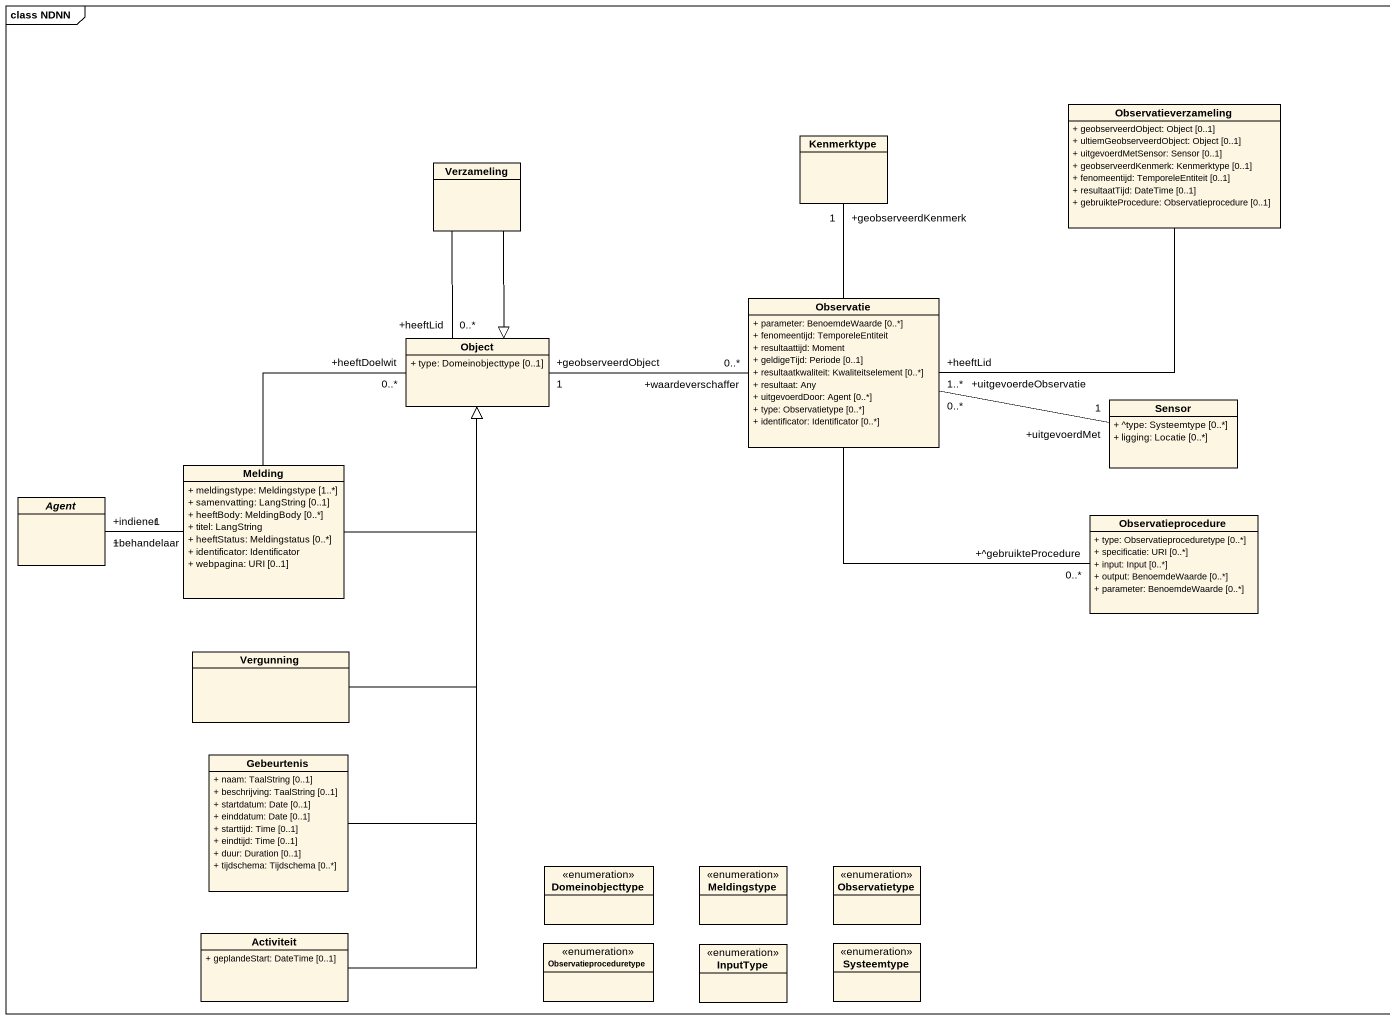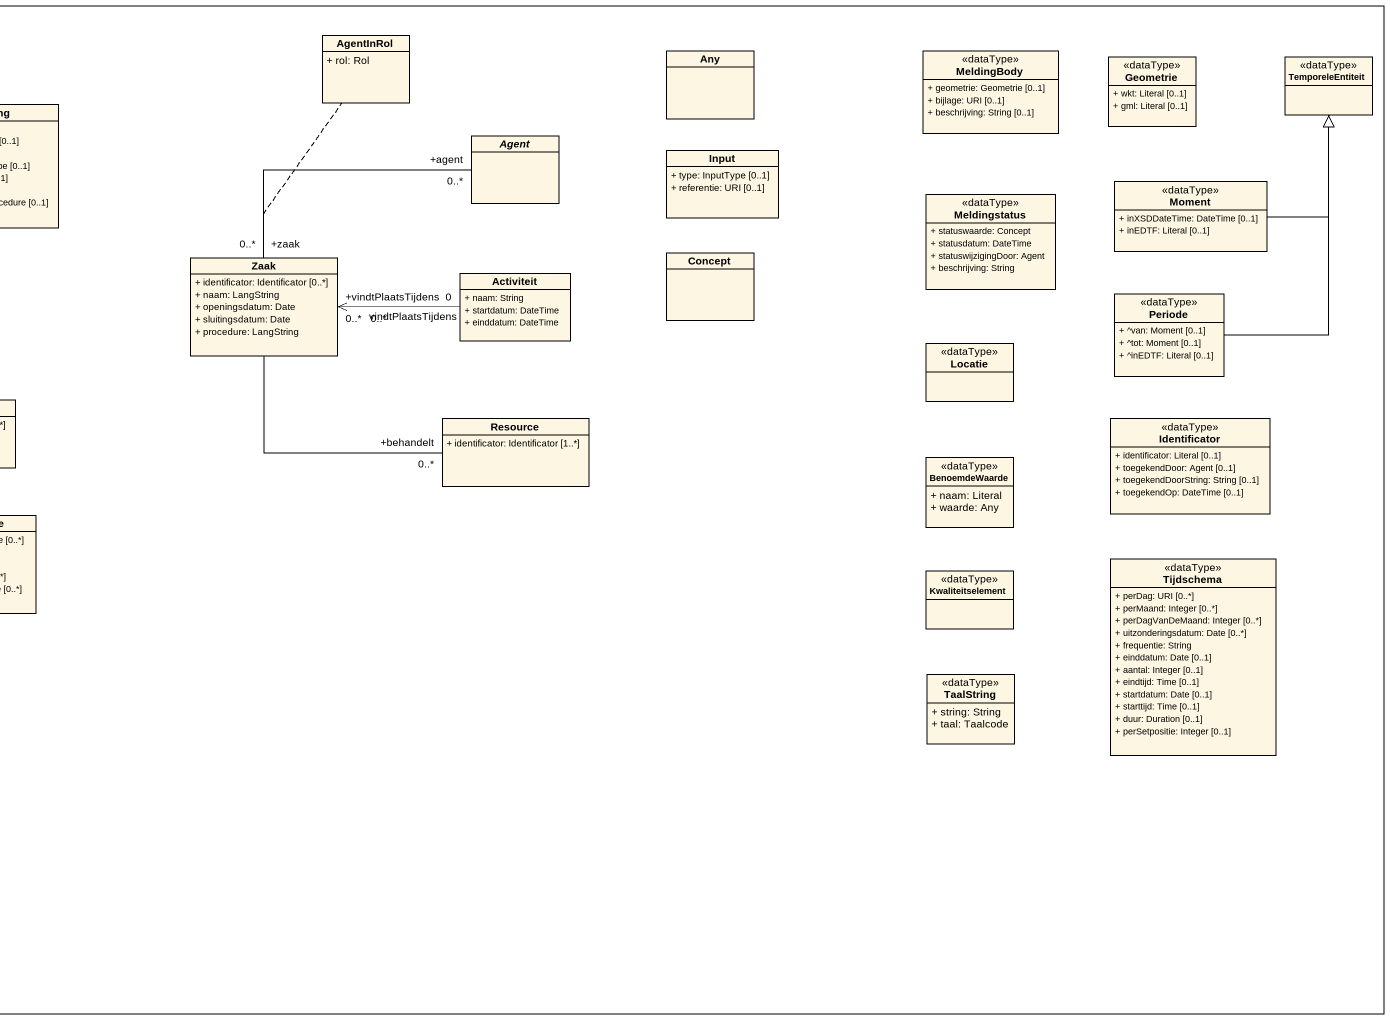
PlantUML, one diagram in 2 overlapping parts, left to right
@startuml
mainframe class NDNN
hide circle
hide empty members
skinparam classAttributeIconSize 0
class AgentInRol {
  + rol: Rol
}
class Any
class MeldingBody <<dataType>> {
  + geometrie: Geometrie [0..1]
  + bijlage: URI [0..1]
  + beschrijving: String [0..1]
}
class Geometrie <<dataType>> {
  + wkt: Literal [0..1]
  + gml: Literal [0..1]
}
class TemporeleEntiteit <<dataType>>
class Observatieverzameling {
  + geobserveerdObject: Object [0..1]
  + ultiemGeobserveerdObject: Object [0..1]
  + uitgevoerdMetSensor: Sensor [0..1]
  + geobserveerdKenmerk: Kenmerktype [0..1]
  + fenomeentijd: TemporeleEntiteit [0..1]
  + resultaatTijd: DateTime [0..1]
  + gebruikteProcedure: Observatieprocedure [0..1]
}
class Kenmerktype
abstract class "Agent" as Agent_
class Input {
  + type: InputType [0..1]
  + referentie: URI [0..1]
}
class Verzameling
class Meldingstatus <<dataType>> {
  + statuswaarde: Concept
  + statusdatum: DateTime
  + statuswijzigingDoor: Agent
  + beschrijving: String
}
class Moment <<dataType>> {
  + inXSDDateTime: DateTime [0..1]
  + inEDTF: Literal [0..1]
}
class Zaak {
  + identificator: Identificator [0..*]
  + naam: LangString
  + openingsdatum: Date
  + sluitingsdatum: Date
  + procedure: LangString
}
class Activiteit {
  + naam: String
  + startdatum: DateTime
  + einddatum: DateTime
}
class Concept
class Observatie {
  + parameter: BenoemdeWaarde [0..*]
  + fenomeentijd: TemporeleEntiteit
  + resultaattijd: Moment
  + geldigeTijd: Periode [0..1]
  + resultaatkwaliteit: Kwaliteitselement [0..*]
  + resultaat: Any
  + uitgevoerdDoor: Agent [0..*]
  + type: Observatietype [0..*]
  + identificator: Identificator [0..*]
}
class Periode <<dataType>> {
  + ^van: Moment [0..1]
  + ^tot: Moment [0..1]
  + ^inEDTF: Literal [0..1]
}
class "Object" as Object_ {
  + type: Domeinobjecttype [0..1]
}
class Locatie <<dataType>>
class Sensor {
  + ^type: Systeemtype [0..*]
  + ligging: Locatie [0..*]
}
class Resource {
  + identificator: Identificator [1..*]
}
class BenoemdeWaarde <<dataType>> {
  + naam: Literal
  + waarde: Any
}
class Identificator <<dataType>> {
  + identificator: Literal [0..1]
  + toegekendDoor: Agent [0..1]
  + toegekendDoorString: String [0..1]
  + toegekendOp: DateTime [0..1]
}
abstract class "Agent" as Agent__2
class Melding {
  + meldingstype: Meldingstype [1..*]
  + samenvatting: LangString [0..1]
  + heeftBody: MeldingBody [0..*]
  + titel: LangString
  + heeftStatus: Meldingstatus [0..*]
  + identificator: Identificator
  + webpagina: URI [0..1]
}
class Observatieprocedure {
  + type: Observatieproceduretype [0..*]
  + specificatie: URI [0..*]
  + input: Input [0..*]
  + output: BenoemdeWaarde [0..*]
  + parameter: BenoemdeWaarde [0..*]
}
class Kwaliteitselement <<dataType>>
class Tijdschema <<dataType>> {
  + perDag: URI [0..*]
  + perMaand: Integer [0..*]
  + perDagVanDeMaand: Integer [0..*]
  + uitzonderingsdatum: Date [0..*]
  + frequentie: String
  + einddatum: Date [0..1]
  + aantal: Integer [0..1]
  + eindtijd: Time [0..1]
  + startdatum: Date [0..1]
  + starttijd: Time [0..1]
  + duur: Duration [0..1]
  + perSetpositie: Integer [0..1]
}
class Vergunning
class TaalString <<dataType>> {
  + string: String
  + taal: Taalcode
}
class Gebeurtenis {
  + naam: TaalString [0..1]
  + beschrijving: TaalString [0..1]
  + startdatum: Date [0..1]
  + einddatum: Date [0..1]
  + starttijd: Time [0..1]
  + eindtijd: Time [0..1]
  + duur: Duration [0..1]
  + tijdschema: Tijdschema [0..*]
}
enum Domeinobjecttype
enum Meldingstype
enum Observatietype
class "Activiteit" as Activiteit_2 {
  + geplandeStart: DateTime [0..1]
}
enum Observatieproceduretype
enum InputType
enum Systeemtype
Observatieverzameling -- "+heeftLid\n1..*" Observatie
Verzameling --|> Object_
Verzameling -- "+heeftLid\n0..*" Object_
Moment -up-|> TemporeleEntiteit
Zaak "+zaak\n0..*" -right- "+agent\n0..*" Agent_
(Zaak, Agent_) .. AgentInRol
Zaak -right- "+behandelt\n0..*" Resource
Activiteit -left- "+vindtPlaatsTijdens\n0..*" Zaak
Activiteit "0" -left-> "0..*" Zaak : vindtPlaatsTijdens
Observatie -up- "+geobserveerdKenmerk\n1" Kenmerktype
Observatie "+uitgevoerdeObservatie\n0..*" -right- "+uitgevoerdMet\n1" Sensor
Periode -up-|> TemporeleEntiteit
Object_ "+geobserveerdObject\n1" -right- "+waardeverschaffer\n0..*" Observatie
Melding -up- "+heeftDoelwit\n0..*" Object_
Melding -up-|> Object_
Melding -left- "+indiener\n1" Agent__2
Melding -left- "+behandelaar\n1" Agent__2
Observatieprocedure "+^gebruikteProcedure\n0..*" -left- Observatie
Vergunning -up-|> Object_
Gebeurtenis -up-|> Object_
Activiteit_2 -up-|> Object_
@enduml
